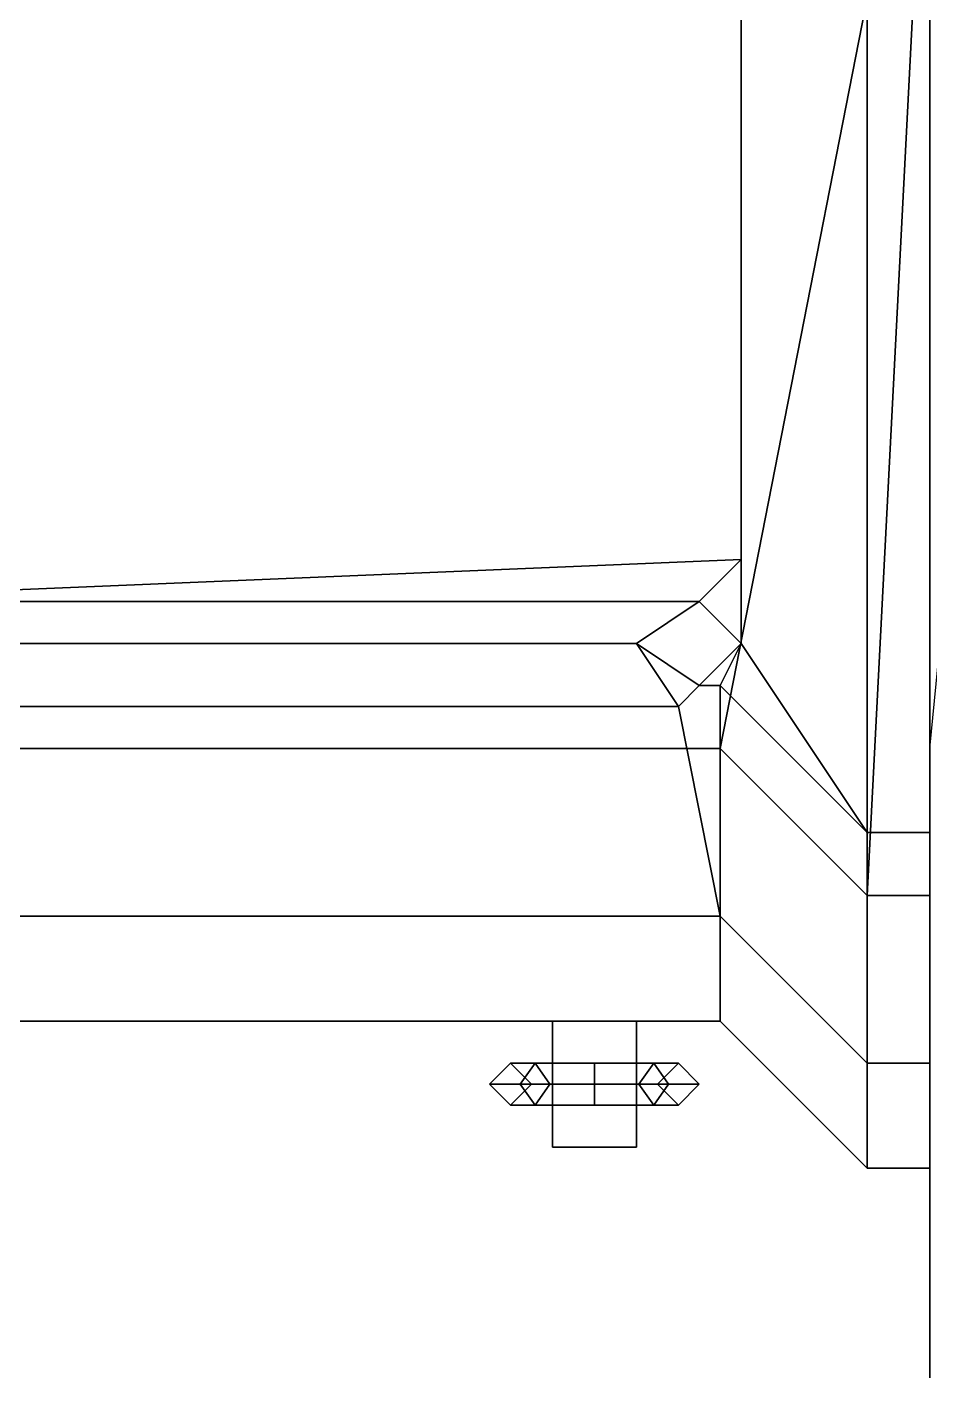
# Model space of a CAD drawing. Header units: millimetres. Extents: x -1 to 1, y -2.1 to 9.2.
# Drawn here: x 0.169 to 0.6, y -2.04 to -1.396 of the extents above; entities that cross this region are included whole.
import ezdxf

# ---------------------------------------------------------------- set-up
doc = ezdxf.new("R2010")
doc.units = ezdxf.units.MM
doc.layers.add('fenders', color=6, linetype='Continuous')

msp = doc.modelspace()

# ---------------------------------------------------------------- linework, layer by layer
for points in [[(-0.5, -1.74, 0.42), (-0.6, -1.23, 0.33), (0.6, -1.23, 0.33), (0.5, -1.74, 0.42)], [(0.5, -1.74, 0.42), (0.6, -1.23, 0.33), (0.6, -1.23, 0.33), (0.57, -1.81, 0.42)], [(0.57, -1.81, 0.42), (0.6, -1.23, 0.33), (0.6, -1.23, 0.33), (0.6, -1.81, 0.42)], [(0.6, -1.78, 0.86), (0.6, -1.81, 0.42), (0.6, -1.23, 0.33), (0.6, -1.37, 0.94114)], [(0.01, -1.35, 0.94591), (0.03, -1.67, 0.89), (0.51, -1.65, 0.89477), (0.51, -1.35, 0.94591)], [(0.51, -1.65, 0.89477), (0.51, -1.65, 0.89477), (0.51, -1.37, 0.94114), (0.51, -1.35, 0.94591)], [(0.51, -1.37, 0.94114), (0.51, -1.69, 0.86477), (0.57, -1.78, 0.86), (0.57, -1.37, 0.94114)], [(0.51, -1.65, 0.89477), (0.51, -1.65, 0.89477), (0.51, -1.69, 0.86477), (0.51, -1.37, 0.94114)], [(0.57, -1.37, 0.94114), (0.57, -1.78, 0.86), (0.6, -1.78, 0.86), (0.6, -1.37, 0.94114)], [(0.03, -1.67, 0.89), (0.03, -1.67, 0.89), (0.49, -1.67, 0.89), (0.51, -1.65, 0.89477)], [(0.49, -1.67, 0.89), (0.49, -1.67, 0.89), (0.51, -1.69, 0.86477), (0.51, -1.65, 0.89477)], [(0.03, -1.67, 0.89), (0.06, -1.69, 0.89), (0.46, -1.69, 0.89), (0.49, -1.67, 0.89)], [(0.49, -1.67, 0.89), (0.46, -1.69, 0.89), (0.49, -1.71, 0.86), (0.51, -1.69, 0.86477)], [(0.06, -1.69, 0.89), (0.04, -1.72, 0.85364), (0.48, -1.72, 0.85364), (0.46, -1.69, 0.89)], [(0.46, -1.69, 0.89), (0.46, -1.69, 0.89), (0.48, -1.72, 0.85364), (0.49, -1.71, 0.86)], [(0.49, -1.71, 0.86), (0.49, -1.71, 0.86), (0.5, -1.71, 0.86), (0.51, -1.69, 0.86477)], [(0.5, -1.71, 0.86), (0.5, -1.71, 0.86), (0.57, -1.78, 0.86), (0.51, -1.69, 0.86477)], [(0.49, -1.71, 0.86), (0.48, -1.72, 0.85364), (0.5, -1.82, 0.79), (0.5, -1.71, 0.86)], [(0.5, -1.71, 0.86), (0.5, -1.82, 0.79), (0.57, -1.89, 0.79), (0.57, -1.78, 0.86)], [(0.04, -1.72, 0.85364), (-0.5, -1.82, 0.79), (0.5, -1.82, 0.79), (0.48, -1.72, 0.85364)], [(-0.5, -1.82, 0.49), (-0.5, -1.74, 0.42), (0.5, -1.74, 0.42), (0.5, -1.82, 0.49)], [(0.5, -1.82, 0.49), (0.5, -1.74, 0.42), (0.57, -1.81, 0.42), (0.57, -1.89, 0.49)], [(0.57, -1.78, 0.86), (0.57, -1.89, 0.79), (0.6, -1.89, 0.79), (0.6, -1.78, 0.86)], [(0.6, -1.89, 0.79), (0.6, -1.89, 0.49), (0.6, -1.81, 0.42), (0.6, -1.78, 0.86)], [(0.57, -1.89, 0.49), (0.57, -1.81, 0.42), (0.6, -1.81, 0.42), (0.6, -1.89, 0.49)], [(-0.5, -1.87, 0.6), (-0.5, -1.82, 0.49), (0.5, -1.82, 0.49), (0.5, -1.87, 0.6)], [(-0.5, -1.82, 0.79), (-0.5, -1.87, 0.68), (0.5, -1.87, 0.68), (0.5, -1.82, 0.79)], [(0.5, -1.82, 0.79), (0.5, -1.87, 0.68), (0.57, -1.94, 0.68), (0.57, -1.89, 0.79)], [(0.5, -1.87, 0.6), (0.5, -1.82, 0.49), (0.57, -1.89, 0.49), (0.57, -1.94, 0.6)], [(-0.5, -1.87, 0.68), (-0.5, -1.87, 0.6), (0.5, -1.87, 0.6), (0.5, -1.87, 0.68)], [(0.42, -1.9, 0.68), (0.42, -1.87, 0.68), (0.42, -1.87, 0.63), (0.42, -1.9, 0.63)], [(0.46, -1.87, 0.63), (0.46, -1.9, 0.63), (0.42, -1.9, 0.63), (0.42, -1.87, 0.63)], [(0.46, -1.9, 0.68), (0.46, -1.87, 0.68), (0.42, -1.87, 0.68), (0.42, -1.9, 0.68)], [(0.46, -1.87, 0.68), (0.46, -1.9, 0.68), (0.46, -1.9, 0.63), (0.46, -1.87, 0.63)], [(0.5, -1.87, 0.68), (0.5, -1.87, 0.6), (0.57, -1.94, 0.6), (0.57, -1.94, 0.68)], [(0.4, -1.89, 0.54), (0.39, -1.9, 0.54), (0.39, -1.9, 0.67), (0.4, -1.89, 0.66)], [(0.39, -1.9, 0.54), (0.4, -1.89, 0.54), (0.41172, -1.89, 0.51172), (0.40464, -1.9, 0.50464)], [(0.42, -1.9, 0.67), (0.42, -1.89, 0.66), (0.4, -1.89, 0.66), (0.39, -1.9, 0.67)], [(0.41, -1.9, 0.54), (0.4, -1.89, 0.54), (0.4, -1.89, 0.66), (0.41, -1.9, 0.65)], [(0.4, -1.89, 0.54), (0.41, -1.9, 0.54), (0.41879, -1.9, 0.51879), (0.41172, -1.89, 0.51172)], [(0.42, -1.89, 0.66), (0.42, -1.9, 0.65), (0.41, -1.9, 0.65), (0.4, -1.89, 0.66)], [(0.40464, -1.9, 0.50464), (0.41172, -1.89, 0.51172), (0.44, -1.89, 0.5), (0.44, -1.9, 0.49)], [(0.41172, -1.89, 0.51172), (0.41879, -1.9, 0.51879), (0.44, -1.9, 0.51), (0.44, -1.89, 0.5)], [(0.44, -1.89, 0.5), (0.44, -1.9, 0.51), (0.46121, -1.9, 0.51879), (0.46828, -1.89, 0.51172)], [(0.44, -1.9, 0.49), (0.44, -1.89, 0.5), (0.46828, -1.89, 0.51172), (0.47536, -1.9, 0.50464)], [(0.46, -1.9, 0.65), (0.46, -1.89, 0.66), (0.48, -1.89, 0.66), (0.47, -1.9, 0.65)], [(0.46, -1.89, 0.66), (0.46, -1.9, 0.67), (0.49, -1.9, 0.67), (0.48, -1.89, 0.66)], [(0.46828, -1.89, 0.51172), (0.46121, -1.9, 0.51879), (0.47, -1.9, 0.54), (0.48, -1.89, 0.54)], [(0.47536, -1.9, 0.50464), (0.46828, -1.89, 0.51172), (0.48, -1.89, 0.54), (0.49, -1.9, 0.54)], [(0.48, -1.89, 0.54), (0.47, -1.9, 0.54), (0.47, -1.9, 0.65), (0.48, -1.89, 0.66)], [(0.49, -1.9, 0.54), (0.48, -1.89, 0.54), (0.48, -1.89, 0.66), (0.49, -1.9, 0.67)], [(0.57, -1.89, 0.79), (0.57, -1.94, 0.68), (0.6, -1.94, 0.68), (0.6, -1.89, 0.79)], [(0.57, -1.94, 0.6), (0.57, -1.89, 0.49), (0.6, -1.89, 0.49), (0.6, -1.94, 0.6)], [(0.6, -1.94, 0.68), (0.6, -1.94, 0.6), (0.6, -1.89, 0.49), (0.6, -1.89, 0.79)], [(0.39, -1.9, 0.54), (0.4, -1.91, 0.54), (0.4, -1.91, 0.66), (0.39, -1.9, 0.67)], [(0.4, -1.91, 0.54), (0.39, -1.9, 0.54), (0.40464, -1.9, 0.50464), (0.41172, -1.91, 0.51172)], [(0.42, -1.91, 0.66), (0.42, -1.9, 0.67), (0.39, -1.9, 0.67), (0.4, -1.91, 0.66)], [(0.4, -1.91, 0.54), (0.41, -1.9, 0.54), (0.41, -1.9, 0.65), (0.4, -1.91, 0.66)], [(0.41, -1.9, 0.54), (0.4, -1.91, 0.54), (0.41172, -1.91, 0.51172), (0.41879, -1.9, 0.51879)], [(0.42, -1.9, 0.65), (0.42, -1.91, 0.66), (0.4, -1.91, 0.66), (0.41, -1.9, 0.65)], [(0.41172, -1.91, 0.51172), (0.40464, -1.9, 0.50464), (0.44, -1.9, 0.49), (0.44, -1.91, 0.5)], [(0.41879, -1.9, 0.51879), (0.41172, -1.91, 0.51172), (0.44, -1.91, 0.5), (0.44, -1.9, 0.51)], [(0.42, -1.93, 0.67), (0.42, -1.9, 0.68), (0.42, -1.9, 0.63), (0.42, -1.93, 0.64)], [(0.46, -1.9, 0.63), (0.46, -1.93, 0.64), (0.42, -1.93, 0.64), (0.42, -1.9, 0.63)], [(0.46, -1.93, 0.67), (0.46, -1.9, 0.68), (0.42, -1.9, 0.68), (0.42, -1.93, 0.67)], [(0.44, -1.9, 0.51), (0.44, -1.91, 0.5), (0.46828, -1.91, 0.51172), (0.46121, -1.9, 0.51879)], [(0.44, -1.91, 0.5), (0.44, -1.9, 0.49), (0.47536, -1.9, 0.50464), (0.46828, -1.91, 0.51172)], [(0.46, -1.9, 0.68), (0.46, -1.93, 0.67), (0.46, -1.93, 0.64), (0.46, -1.9, 0.63)], [(0.46, -1.91, 0.66), (0.46, -1.9, 0.65), (0.47, -1.9, 0.65), (0.48, -1.91, 0.66)], [(0.46, -1.9, 0.67), (0.46, -1.91, 0.66), (0.48, -1.91, 0.66), (0.49, -1.9, 0.67)], [(0.46121, -1.9, 0.51879), (0.46828, -1.91, 0.51172), (0.48, -1.91, 0.54), (0.47, -1.9, 0.54)], [(0.46828, -1.91, 0.51172), (0.47536, -1.9, 0.50464), (0.49, -1.9, 0.54), (0.48, -1.91, 0.54)], [(0.47, -1.9, 0.54), (0.48, -1.91, 0.54), (0.48, -1.91, 0.66), (0.47, -1.9, 0.65)], [(0.48, -1.91, 0.54), (0.49, -1.9, 0.54), (0.49, -1.9, 0.67), (0.48, -1.91, 0.66)], [(0.46, -1.93, 0.64), (0.46, -1.93, 0.67), (0.42, -1.93, 0.67), (0.42, -1.93, 0.64)], [(0.57, -1.94, 0.68), (0.57, -1.94, 0.6), (0.6, -1.94, 0.6), (0.6, -1.94, 0.68)]]:
    msp.add_3dface(points)
at = {"layer": 'fenders'}
for points in [[(0.69, -0.82, 1.07), (0.69, -0.02, 1.07), (0.6, -0.83, 1.07), (0.6, -1.74, 1.07)], [(0.6, -1.84, 1.06), (0.6, -1.74, 1.07), (0.6, -1.37, 0.94114), (0.6, -1.78, 0.86)], [(0.6, -2, 0.99), (0.6, -1.84, 1.06), (0.6, -1.78, 0.86), (0.6, -1.89, 0.79)], [(0.6, -2.04, 0.96), (0.6, -2, 0.99), (0.6, -1.89, 0.79), (0.6, -1.94, 0.68)]]:
    msp.add_3dface(points, dxfattribs=at)

doc.saveas('drawing.dxf')
